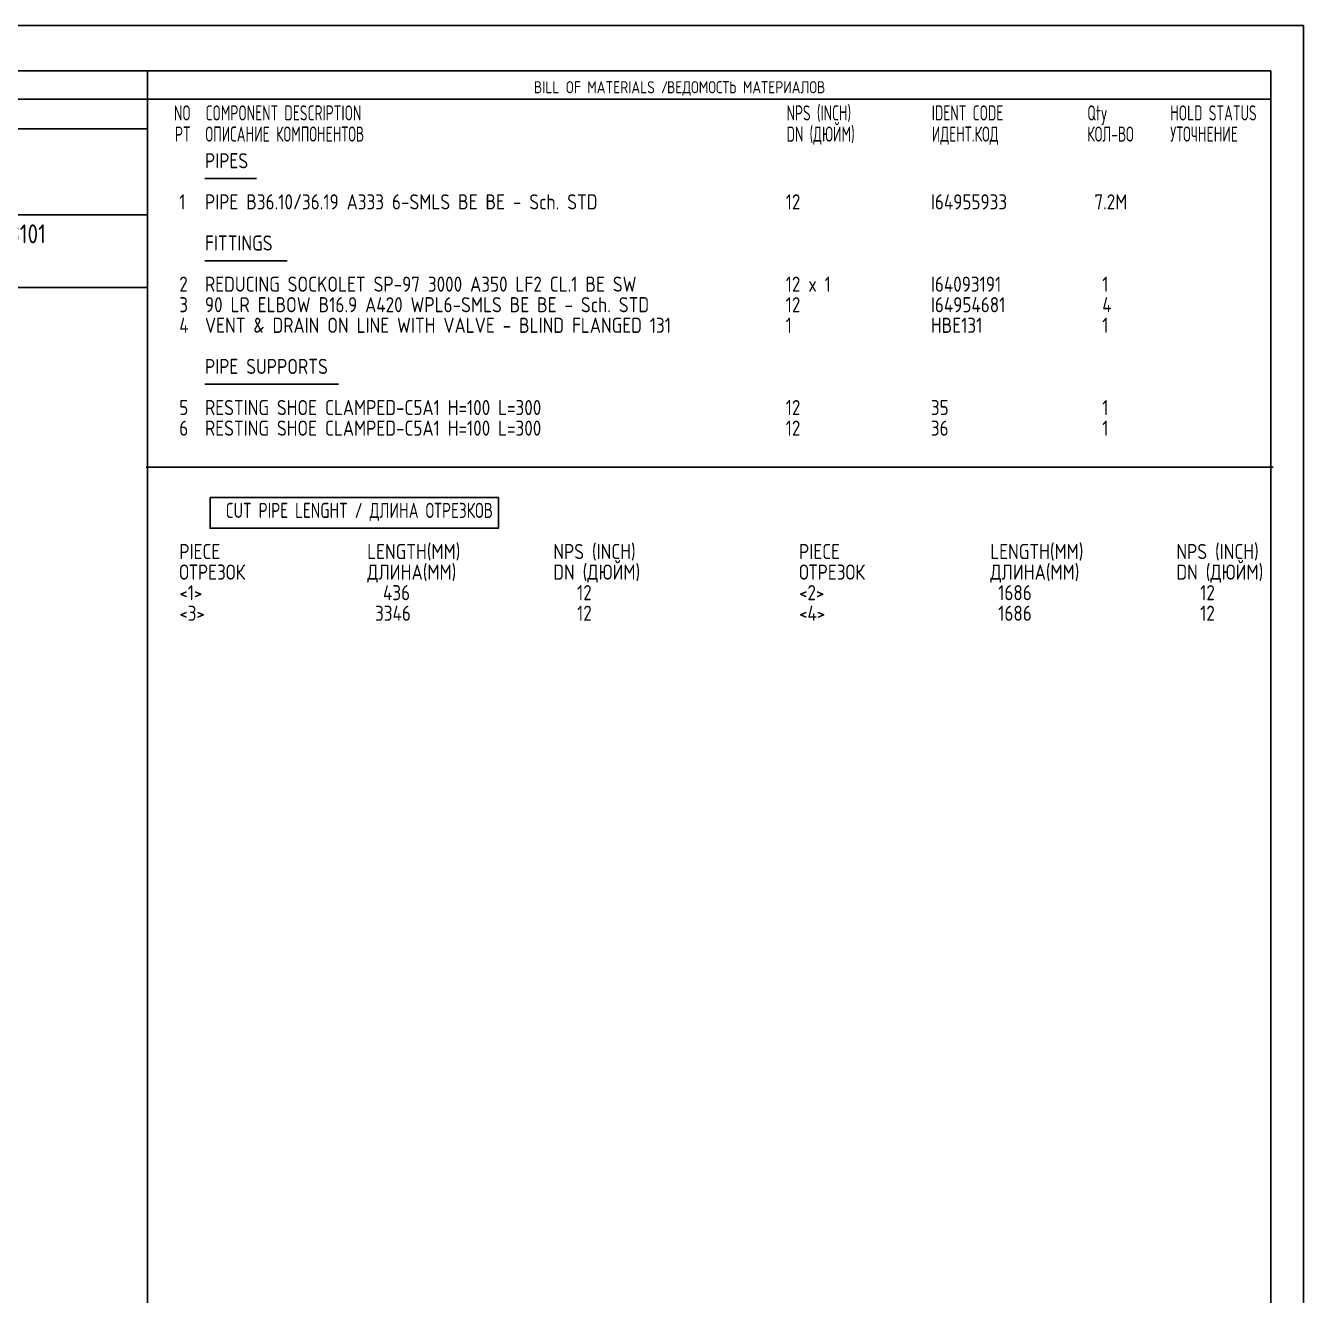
# Model space of a CAD drawing. Extents: x 0 to 594, y 0 to 420.
# Drawn here: x 382.8 to 594, y 210 to 420 of the extents above; entities that cross this region are included whole.
import ezdxf
from ezdxf.enums import TextEntityAlignment as Align

# ---------------------------------------------------------------- set-up
doc = ezdxf.new("R2010")
doc.units = 0
doc.header["$MEASUREMENT"] = 0
doc.linetypes.add('BORDER_2012_SLN$0$8001.Solid', pattern=[0])
for name, color, linetype in [('BORDER_2012_SLN$0$2', 7, 'Continuous'), ('BORDER_2012_SLN$0$GT_1', 7, 'Continuous'), ('GT_1', 7, 'Continuous')]:
    doc.layers.add(name, color=color, linetype=linetype)
for name, color, linetype, lineweight in [('BORDER_2012_SLN$0$BG_Level_1', 7, 'BORDER_2012_SLN$0$8001.Solid', 25), ('BORDER_2012_SLN$0$Level_1', 7, 'BORDER_2012_SLN$0$8001.Solid', 25), ('BORDER_2012_SLN$0$Level_18', 7, 'BORDER_2012_SLN$0$8001.Solid', 25)]:
    doc.layers.add(name, color=color, linetype=linetype, lineweight=lineweight)
doc.styles.add('BORDER_2012_SLN$0$GOST type A', font='GOST type A')
doc.styles.add('BORDER_2012_SLN$0$HTX1', font='')
doc.styles.add('HTX1', font='')
doc.styles.get('BORDER_2012_SLN$0$HTX1').set_extended_font_data('GOST type A')
doc.styles.get('HTX1').set_extended_font_data('GOST type A')

# ---------------------------------------------------------------- blocks, each defined once
blk = doc.blocks.new('BORDER_2012_SLN')
at = {"layer": 'BORDER_2012_SLN$0$2'}
blk.add_line((162.42, 407.85), (588.6, 407.85), dxfattribs=at)
at = {"layer": 'BORDER_2012_SLN$0$Level_1', "color": 7, "lineweight": -3}
for p, q in [((588.6, 412.5), (25.4, 412.5)), ((402.9, 7.5), (402.9, 412.5)), ((588.6, 412.5), (588.6, 7.5)), ((402.75, 402.9), (188.39, 402.9)), ((402.9, 388.7), (162.37, 388.68)), ((402.9, 376.7), (25.4, 376.7))]:
    blk.add_line(p, q, dxfattribs=at)
at = {"layer": 'BORDER_2012_SLN$0$Level_18', "color": 7, "lineweight": -3, "flags": 128}
blk.add_lwpolyline([(0, 0), (0, 420), (594, 420), (594, 0)], close=True, dxfattribs=at)
at = {"layer": 'BORDER_2012_SLN$0$BG_Level_1', "color": 7, "style": 'BORDER_2012_SLN$0$GOST type A'}
for s, p in [('BILL OF MATERIALS / ', (466.8, 408.8)), ('ВЕДОМОСТЬ МАТЕРИАЛОВ', (488.8, 408.8))]:
    blk.add_text(s, height=2, dxfattribs=at).set_placement(p)
at = {"layer": 'BORDER_2012_SLN$0$GT_1', "style": 'BORDER_2012_SLN$0$HTX1', "width": 0.8}
for s, p in [('NO', (410.06, 404.3)), ('PT', (410.06, 400.8))]:
    blk.add_text(s, height=2.5, dxfattribs=at).set_placement(p, align=Align.RIGHT)
for s, p in [('COMPONENT DESCRIPTION', (412.5, 404.3)), ('NPS (INCH)', (508.56, 404.3)), ('IDENT CODE', (532.56, 404.3)), ('Qty', (558.27, 404.3)), ('HOLD STATUS', (571.99, 404.3)), ('DN (ДЮЙМ)', (508.56, 400.8)), ('ОПИСАНИЕ КОМПОНЕНТОВ', (412.5, 400.8)), ('ИДЕНТ.КОД', (532.56, 400.8)), ('КОЛ-ВО', (558.27, 400.8)), ('УТОЧНЕНИЕ', (571.99, 400.8))]:
    blk.add_text(s, height=2.5, dxfattribs=at).set_placement(p)

msp = doc.modelspace()

# ---------------------------------------------------------------- linework, layer by layer
at = {"layer": 'GT_1', "flags": 128}
for points in [[(0, 0), (594, 0), (594, 420), (0, 420), (0, 0)], [(420.914, 394.704), (412.414, 394.704)], [(426.014, 381.099), (412.414, 381.099)], [(434.514, 360.69), (412.414, 360.69)], [(402.7, 346.974), (589, 346.974)], [(413.271, 341.929), (460.914, 341.929), (460.914, 336.881), (413.271, 336.881), (413.271, 341.929)]]:
    msp.add_lwpolyline(points, dxfattribs=at)

# ---------------------------------------------------------------- block references
at = {"linetype": 'Continuous'}
msp.add_blockref('BORDER_2012_SLN', (0, 0), dxfattribs=at)

# ---------------------------------------------------------------- texts
at = {"layer": 'GT_1', "style": 'HTX1'}
for s, height, width, p in [('PIPES', 2.5, 1.02, (412.414, 396.395)), ('  1', 2.5, 1.02, (405.557, 389.592)), ('PIPE B36.10/36.19 A333 6-SMLS BE BE - Sch. STD', 2.5, 1.02, (412.414, 389.592)), ('12', 2.5, 1.02, (508.414, 389.592)), ('I64955933', 2.5, 1.02, (532.414, 389.592)), (' 7.2M', 2.5, 1.02, (558.129, 389.592)), ('SLN-2725-8982-25-F-3101', 3.125, 1.02, (345, 384)), ('FITTINGS', 2.5, 1.02, (412.414, 382.789)), ('  2', 2.5, 1.02, (405.557, 375.986)), ('REDUCING SOCKOLET SP-97 3000 A350 LF2 CL.1 BE SW', 2.5, 1.02, (412.414, 375.986)), ('12 x 1', 2.5, 1.02, (508.414, 375.986)), ('I64093191', 2.5, 1.02, (532.414, 375.986)), ('  1', 2.5, 1.02, (558.129, 375.986)), ('  3', 2.5, 1.02, (405.557, 372.585)), ('90 LR ELBOW B16.9 A420 WPL6-SMLS BE BE - Sch. STD', 2.5, 1.02, (412.414, 372.585)), ('12', 2.5, 1.02, (508.414, 372.585)), ('I64954681', 2.5, 1.02, (532.414, 372.585)), ('  4', 2.5, 1.02, (558.129, 372.585)), ('  4', 2.5, 1.02, (405.557, 369.184)), ('VENT & DRAIN ON LINE WITH VALVE - BLIND FLANGED 131', 2.5, 1.02, (412.414, 369.184)), ('1', 2.5, 1.02, (508.414, 369.184)), ('HBE131', 2.5, 1.02, (532.414, 369.184)), ('  1', 2.5, 1.02, (558.129, 369.184)), ('PIPE SUPPORTS', 2.5, 1.02, (412.414, 362.381)), ('  5', 2.5, 1.02, (405.557, 355.578)), ('RESTING SHOE CLAMPED-C5A1 H=100 L=300', 2.5, 1.02, (412.414, 355.578)), ('12', 2.5, 1.02, (508.414, 355.578)), ('35', 2.5, 1.02, (532.414, 355.578)), ('  1', 2.5, 1.02, (558.129, 355.578)), ('  6', 2.5, 1.02, (405.557, 352.177)), ('RESTING SHOE CLAMPED-C5A1 H=100 L=300', 2.5, 1.02, (412.414, 352.177)), ('12', 2.5, 1.02, (508.414, 352.177)), ('36', 2.5, 1.02, (532.414, 352.177)), ('  1', 2.5, 1.02, (558.129, 352.177)), ('CUT PIPE LENGHT / ДЛИНА ОТРЕЗКОВ', 2.5, 0.9, (415.843, 338.571)), ('  PIECE', 2.5, 1.02, (405.557, 331.769)), ('    LENGTH(MM)', 2.5, 1.02, (434, 331.769)), ('NPS (INCH)', 2.5, 1.02, (470, 331.769)), ('  PIECE', 2.5, 1.02, (508, 331.769)), ('    LENGTH(MM)', 2.5, 1.02, (537, 331.769)), ('NPS (INCH)', 2.5, 1.02, (573, 331.769)), ('  ОТРЕЗОК', 2.5, 1.02, (405.557, 328.367)), ('    ДЛИНА(MM)', 2.5, 1.02, (434, 328.367)), ('DN (ДЮЙМ)', 2.5, 1.02, (470, 328.367)), ('  ОТРЕЗОК', 2.5, 1.02, (508, 328.367)), ('    ДЛИНА(MM)', 2.5, 1.02, (537, 328.367)), ('DN (ДЮЙМ)', 2.5, 1.02, (573, 328.367)), ('  <1>', 2.5, 1.02, (405.557, 324.966)), ('      436', 2.5, 1.02, (434, 324.966)), ('   12', 2.5, 1.02, (470, 324.966)), ('  <2>', 2.5, 1.02, (508, 324.966)), ('     1686', 2.5, 1.02, (537, 324.966)), ('   12', 2.5, 1.02, (573, 324.966)), ('  <3>', 2.5, 1.02, (405.557, 321.565)), ('     3346', 2.5, 1.02, (434, 321.565)), ('   12', 2.5, 1.02, (470, 321.565)), ('  <4>', 2.5, 1.02, (508, 321.565)), ('     1686', 2.5, 1.02, (537, 321.565)), ('   12', 2.5, 1.02, (573, 321.565))]:
    msp.add_text(s, height=height, dxfattribs=dict(at, width=width)).set_placement(p)

doc.saveas('drawing.dxf')
